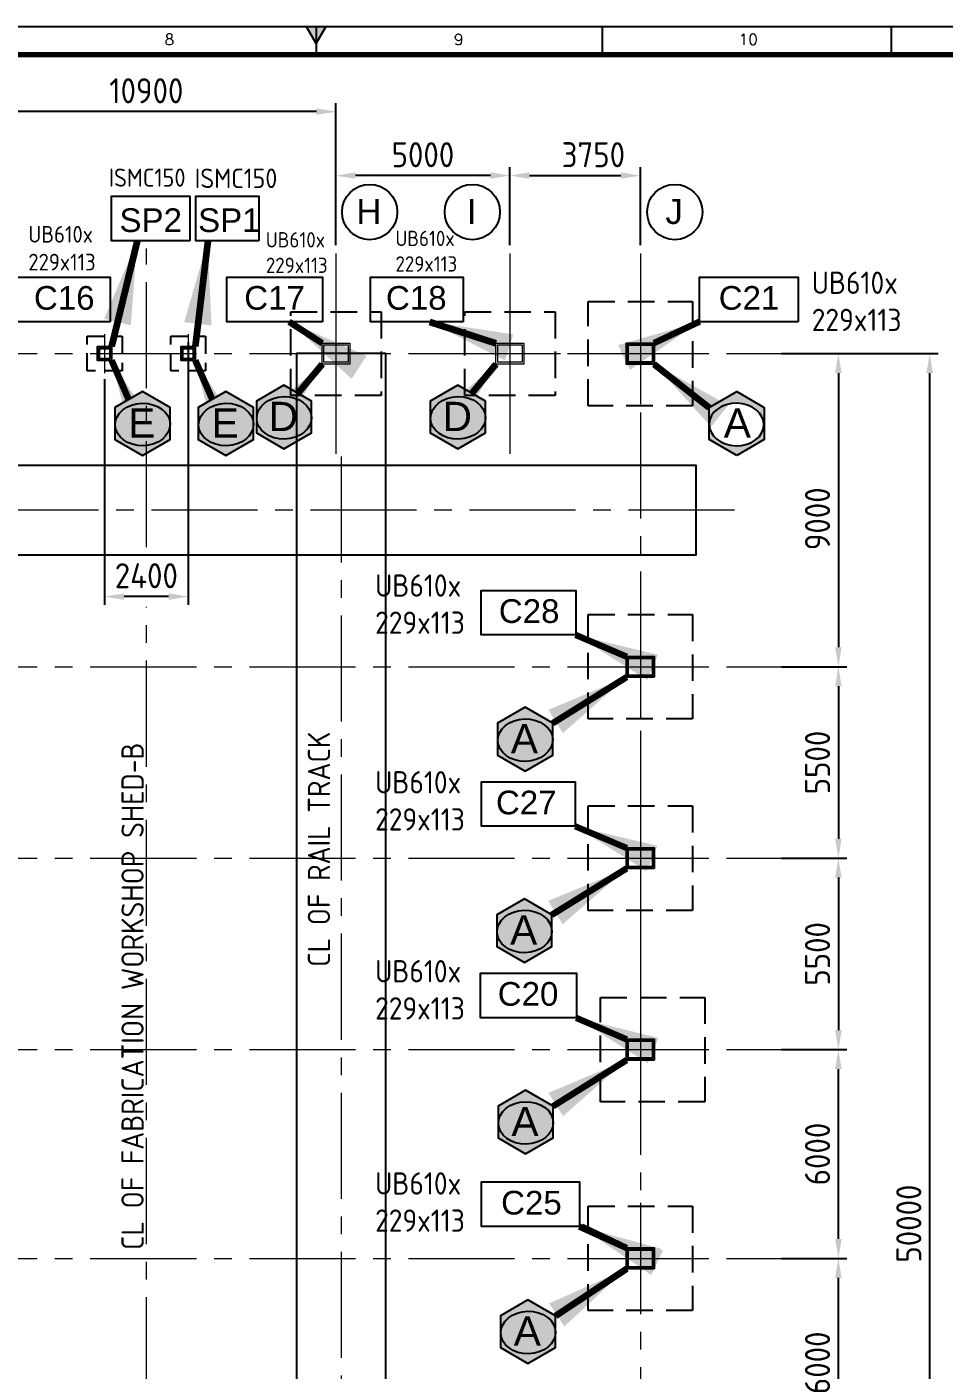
# Model space of a CAD drawing. Header units: millimetres. Extents: x -1055 to 11244, y -20673 to 2560.
# Drawn here: x 368.5 to 533.3, y 1497.6 to 1738.8 of the extents above; entities that cross this region are included whole.
import ezdxf
from ezdxf.enums import TextEntityAlignment as Align

# ---------------------------------------------------------------- set-up
doc = ezdxf.new("R2010")
doc.units = ezdxf.units.MM
doc.linetypes.add('CENTER2', pattern=[28.575, 19.05, -3.175, 3.175, -3.175])
doc.linetypes.add('DASHED2', pattern=[9.525, 6.35, -3.175])
doc.layers.add('BORDER', color=6, linetype='Continuous')
doc.styles.add('ACISOTS', font='isocp.shx')
doc.styles.add('ROMANS', font='romans.shx', dxfattribs={"width": 0.8})
doc.styles.get("Standard").update_dxf_attribs({"font": 'arial.ttf'})
doc.dimstyles.new('ISO-25', dxfattribs={"dimtxt": 4, "dimasz": 3.5, "dimexe": 1.5, "dimexo": 1.5, "dimgap": 1.5, "dimtad": 1, "dimtxsty": 'Standard', "dimcen": 0, "dimadec": 0, "dimazin": 0, "dimtfac": 1, "dimtmove": 0, "dimatfit": 3, "dimfxl": 1, "dimarcsym": 0})

# ---------------------------------------------------------------- blocks, each defined once
blk = doc.blocks.new('*D27743')
at = {"color": 0, "lineweight": -2}
for p, q in [((504.09, 1680.16), (532.22, 1680.16)), ((530.72, 1371.16), (530.72, 1676.66)), ((504.09, 1367.66), (532.22, 1367.66))]:
    blk.add_line(p, q, dxfattribs=at)
at = {"color": 0}
for points in [[(531.3, 1676.66), (530.13, 1676.66), (530.72, 1680.16)], [(530.13, 1371.16), (531.3, 1371.16), (530.72, 1367.66)]]:
    blk.add_solid(points, dxfattribs=at)
at = {"layer": 'Defpoints', "color": 0}
for p in [(502.59, 1680.16), (530.72, 1680.16), (502.59, 1367.66)]:
    blk.add_point(p, dxfattribs=at)
at = {"color": 0, "insert": (526.97, 1523.91), "char_height": 4.5, "attachment_point": 5, "rotation": 90, "style": 'ACISOTS'}
blk.add_mtext('50000', dxfattribs=at)
blk = doc.blocks.new('*D27744')
at = {"color": 0, "lineweight": -2}
for p, q in [((504.09, 1680.16), (515.82, 1680.16)), ((514.32, 1676.66), (514.32, 1627.41)), ((504.09, 1623.91), (515.82, 1623.91))]:
    blk.add_line(p, q, dxfattribs=at)
at = {"color": 0}
for points in [[(514.9, 1676.66), (513.73, 1676.66), (514.32, 1680.16)], [(513.73, 1627.41), (514.9, 1627.41), (514.32, 1623.91)]]:
    blk.add_solid(points, dxfattribs=at)
at = {"layer": 'Defpoints', "color": 0}
for p in [(502.59, 1680.16), (502.59, 1623.91), (514.32, 1623.91)]:
    blk.add_point(p, dxfattribs=at)
at = {"color": 0, "insert": (510.57, 1650.49), "char_height": 4.5, "attachment_point": 5, "rotation": 90, "style": 'ACISOTS'}
blk.add_mtext('9000', dxfattribs=at)
blk = doc.blocks.new('*D27745')
at = {"color": 0, "lineweight": -2}
for p, q in [((504.09, 1623.91), (515.82, 1623.91)), ((514.32, 1620.41), (514.32, 1593.04)), ((504.09, 1589.54), (515.82, 1589.54))]:
    blk.add_line(p, q, dxfattribs=at)
at = {"color": 0}
for points in [[(514.9, 1620.41), (513.73, 1620.41), (514.32, 1623.91)], [(513.73, 1593.04), (514.9, 1593.04), (514.32, 1589.54)]]:
    blk.add_solid(points, dxfattribs=at)
at = {"layer": 'Defpoints', "color": 0}
for p in [(502.59, 1623.91), (502.59, 1589.54), (514.32, 1589.54)]:
    blk.add_point(p, dxfattribs=at)
at = {"color": 0, "insert": (510.57, 1606.72), "char_height": 4.5, "attachment_point": 5, "rotation": 90, "style": 'ACISOTS'}
blk.add_mtext('5500', dxfattribs=at)
blk = doc.blocks.new('*D27746')
at = {"color": 0, "lineweight": -2}
for p, q in [((504.09, 1589.54), (515.82, 1589.54)), ((514.32, 1586.04), (514.32, 1558.66)), ((504.09, 1555.16), (515.82, 1555.16))]:
    blk.add_line(p, q, dxfattribs=at)
at = {"color": 0}
for points in [[(514.9, 1586.04), (513.73, 1586.04), (514.32, 1589.54)], [(513.73, 1558.66), (514.9, 1558.66), (514.32, 1555.16)]]:
    blk.add_solid(points, dxfattribs=at)
at = {"layer": 'Defpoints', "color": 0}
for p in [(502.59, 1589.54), (502.59, 1555.16), (514.32, 1555.16)]:
    blk.add_point(p, dxfattribs=at)
at = {"color": 0, "insert": (510.57, 1572.35), "char_height": 4.5, "attachment_point": 5, "rotation": 90, "style": 'ACISOTS'}
blk.add_mtext('5500', dxfattribs=at)
blk = doc.blocks.new('*D27750')
at = {"color": 0, "lineweight": -2}
for p, q in [((504.09, 1517.66), (515.82, 1517.66)), ((514.32, 1483.66), (514.32, 1514.16)), ((504.09, 1480.16), (515.82, 1480.16))]:
    blk.add_line(p, q, dxfattribs=at)
at = {"color": 0}
for points in [[(514.9, 1514.16), (513.73, 1514.16), (514.32, 1517.66)], [(513.73, 1483.66), (514.9, 1483.66), (514.32, 1480.16)]]:
    blk.add_solid(points, dxfattribs=at)
at = {"layer": 'Defpoints', "color": 0}
for p in [(502.59, 1517.66), (514.32, 1517.66), (502.59, 1480.16)]:
    blk.add_point(p, dxfattribs=at)
at = {"color": 0, "insert": (510.57, 1498.91), "char_height": 4.5, "attachment_point": 5, "rotation": 90, "style": 'ACISOTS'}
blk.add_mtext('6000', dxfattribs=at)
blk = doc.blocks.new('*D27751')
at = {"color": 0, "lineweight": -2}
for p, q in [((504.09, 1555.16), (515.82, 1555.16)), ((514.32, 1521.16), (514.32, 1551.66)), ((504.09, 1517.66), (515.82, 1517.66))]:
    blk.add_line(p, q, dxfattribs=at)
at = {"color": 0}
for points in [[(514.9, 1551.66), (513.73, 1551.66), (514.32, 1555.16)], [(513.73, 1521.16), (514.9, 1521.16), (514.32, 1517.66)]]:
    blk.add_solid(points, dxfattribs=at)
at = {"layer": 'Defpoints', "color": 0}
for p in [(502.59, 1555.16), (514.32, 1555.16), (502.59, 1517.66)]:
    blk.add_point(p, dxfattribs=at)
at = {"color": 0, "insert": (510.57, 1536.41), "char_height": 4.5, "attachment_point": 5, "rotation": 90, "style": 'ACISOTS'}
blk.add_mtext('6000', dxfattribs=at)
blk = doc.blocks.new('*D27761')
at = {"color": 0, "lineweight": -2}
for p, q in [((424.05, 1699.66), (424.05, 1713.63)), ((455.3, 1699.66), (455.3, 1713.63)), ((451.8, 1712.13), (427.55, 1712.13))]:
    blk.add_line(p, q, dxfattribs=at)
at = {"color": 0}
for points in [[(427.55, 1712.72), (427.55, 1711.55), (424.05, 1712.13)], [(451.8, 1711.55), (451.8, 1712.72), (455.3, 1712.13)]]:
    blk.add_solid(points, dxfattribs=at)
at = {"layer": 'Defpoints', "color": 0}
for p in [(424.05, 1712.13), (424.05, 1698.16), (455.3, 1698.16)]:
    blk.add_point(p, dxfattribs=at)
at = {"color": 0, "insert": (439.68, 1715.88), "char_height": 4.5, "attachment_point": 5, "style": 'ACISOTS'}
blk.add_mtext('5000', dxfattribs=at)
blk = doc.blocks.new('*D27762')
at = {"color": 0, "lineweight": -2}
for p, q in [((355.93, 1691.62), (355.93, 1725.11)), ((424.05, 1699.66), (424.05, 1725.11)), ((420.55, 1723.61), (359.43, 1723.61))]:
    blk.add_line(p, q, dxfattribs=at)
at = {"color": 0}
for points in [[(359.43, 1724.2), (359.43, 1723.03), (355.93, 1723.61)], [(420.55, 1723.03), (420.55, 1724.2), (424.05, 1723.61)]]:
    blk.add_solid(points, dxfattribs=at)
at = {"layer": 'Defpoints', "color": 0}
for p in [(355.93, 1723.61), (424.05, 1698.16), (355.93, 1690.12)]:
    blk.add_point(p, dxfattribs=at)
at = {"color": 0, "insert": (389.99, 1727.36), "char_height": 4.5, "attachment_point": 5, "style": 'ACISOTS'}
blk.add_mtext('10900', dxfattribs=at)
blk = doc.blocks.new('A$7E9715B3A1E3B4')
at = {"color": 1, "linetype": 'CENTER2', "lineweight": 0}
for p, q in [((9.95, 19.91), (9.95, 0)), ((0, 9.95), (19.91, 9.95))]:
    blk.add_line(p, q, dxfattribs=at)
at = {"color": 1, "lineweight": 0}
for points in [[(12.45, 8.08), (7.45, 8.08), (7.45, 11.83), (12.45, 11.83)], [(12.14, 8.39), (7.77, 8.39), (7.77, 11.52), (12.14, 11.52)]]:
    blk.add_lwpolyline(points, close=True, dxfattribs=at)
blk = doc.blocks.new('A$7E9715C42723F')
at = {"color": 3, "linetype": 'CENTER2', "lineweight": 0}
for p, q in [((9.95, 19.91), (9.95, 0)), ((0, 9.95), (19.91, 9.95))]:
    blk.add_line(p, q, dxfattribs=at)
at = {"color": 2}
for points in [[(12.45, 8.08), (7.45, 8.08), (7.45, 11.83), (12.45, 11.83)], [(12.14, 8.39), (7.77, 8.39), (7.77, 11.52), (12.14, 11.52)]]:
    blk.add_lwpolyline(points, close=True, dxfattribs=at)
blk = doc.blocks.new('*D28429')
at = {"color": 0, "lineweight": -2}
for p, q in [((455.3, 1699.66), (455.3, 1713.63)), ((478.74, 1699.66), (478.74, 1713.63)), ((458.8, 1712.13), (475.24, 1712.13))]:
    blk.add_line(p, q, dxfattribs=at)
at = {"color": 0}
for points in [[(458.8, 1712.72), (458.8, 1711.55), (455.3, 1712.13)], [(475.24, 1711.55), (475.24, 1712.72), (478.74, 1712.13)]]:
    blk.add_solid(points, dxfattribs=at)
at = {"layer": 'Defpoints', "color": 0}
for p in [(478.74, 1712.13), (455.3, 1698.16), (478.74, 1698.16)]:
    blk.add_point(p, dxfattribs=at)
at = {"color": 0, "insert": (470.3, 1715.88), "char_height": 4.5, "attachment_point": 5, "style": 'ACISOTS'}
blk.add_mtext('3750', dxfattribs=at)
blk = doc.blocks.new('A1B')
at = {"layer": 'BORDER'}
for p, q in [((420.5, 587), (418.77, 590)), ((420.5, 590), (420.5, 585)), ((420.5, 587), (422.23, 590)), ((420.5, 588), (420.5, 585))]:
    blk.add_line(p, q, dxfattribs=at)
at = {"layer": 'BORDER', "color": 1}
for p, q in [((471.94, 585), (471.94, 590)), ((523.88, 585), (523.88, 590))]:
    blk.add_line(p, q, dxfattribs=at)
at = {"layer": 'BORDER'}
blk.add_lwpolyline([(837, 3), (837, 590), (3, 590), (3, 3)], close=True, dxfattribs=at)
at = {"layer": 'BORDER', "const_width": 1}
blk.add_lwpolyline([(8, 8), (832, 8), (832, 585), (8, 585)], close=True, dxfattribs=at)
at = {"layer": 'BORDER'}
blk.add_solid([(422.23, 590), (418.77, 590), (420.5, 587)], dxfattribs=at)
at = {"layer": 'BORDER', "color": 1, "style": 'ROMANS'}
for s, p in [('8', (394.13, 586.75)), ('9', (446.1, 586.75)), ('10', (498.13, 586.75))]:
    blk.add_text(s, height=2, dxfattribs=at).set_placement(p, align=Align.CENTER)
blk = doc.blocks.new('*D28639')
at = {"color": 0, "lineweight": -2}
for p, q in [((397.49, 1682.17), (397.49, 1635.02)), ((382.49, 1675.54), (382.49, 1635.02)), ((393.99, 1636.52), (385.99, 1636.52))]:
    blk.add_line(p, q, dxfattribs=at)
at = {"color": 0}
for points in [[(385.99, 1637.1), (385.99, 1635.93), (382.49, 1636.52)], [(393.99, 1635.93), (393.99, 1637.1), (397.49, 1636.52)]]:
    blk.add_solid(points, dxfattribs=at)
at = {"layer": 'Defpoints', "color": 0}
for p in [(397.49, 1683.67), (382.49, 1677.04), (382.49, 1636.52)]:
    blk.add_point(p, dxfattribs=at)
at = {"color": 0, "insert": (389.99, 1640.27), "char_height": 4.5, "attachment_point": 5, "style": 'ACISOTS'}
blk.add_mtext('2400', dxfattribs=at)

msp = doc.modelspace()

# ---------------------------------------------------------------- hatches: boundary and pattern name
at = {"transparency": 33554687}
h = msp.add_hatch(color=256, dxfattribs=at)
h.dxf.hatch_style = 1
edge = h.paths.add_edge_path()
edge.add_line((417.196941, 1673.074741), (414.714837, 1674.507785))
edge.add_line((414.714837, 1674.507785), (409.750628, 1671.641697))
edge.add_line((409.750628, 1671.641697), (409.750628, 1665.909522))
edge.add_line((409.750628, 1665.909522), (414.714837, 1663.043435))
edge.add_line((414.714837, 1663.043435), (419.679046, 1665.909522))
edge.add_line((419.679046, 1665.909522), (419.679046, 1668.591513))
edge.add_ellipse((414.744888, 1668.613119), major_axis=(-4.934186, -0.103971), ratio=0.7730340689, start_angle=180.01942008, end_angle=538.11416563, ccw=False)
edge.add_line((419.679046, 1668.718383), (419.679046, 1671.641697))
edge.add_line((419.679046, 1671.641697), (417.196941, 1673.074741))
h = msp.add_hatch(color=256, dxfattribs=at)
h.dxf.hatch_style = 1
edge = h.paths.add_edge_path()
edge.add_line((417.196941, 1673.074741), (414.714837, 1674.507785))
edge.add_line((414.714837, 1674.507785), (409.750628, 1671.641697))
edge.add_line((409.750628, 1671.641697), (409.750628, 1665.909522))
edge.add_line((409.750628, 1665.909522), (414.714837, 1663.043435))
edge.add_line((414.714837, 1663.043435), (419.679046, 1665.909522))
edge.add_line((419.679046, 1665.909522), (419.679046, 1668.591513))
edge.add_ellipse((414.744888, 1668.613119), major_axis=(-4.934186, -0.103971), ratio=0.7730340689, start_angle=180.01942008, end_angle=538.11416563, ccw=False)
edge.add_line((419.679046, 1668.718383), (419.679046, 1671.641697))
edge.add_line((419.679046, 1671.641697), (417.196941, 1673.074741))
h = msp.add_hatch(color=256, dxfattribs=at)
h.dxf.hatch_style = 1
edge = h.paths.add_edge_path()
edge.add_line((448.446941, 1673.074741), (445.964837, 1674.507785))
edge.add_line((445.964837, 1674.507785), (441.000628, 1671.641697))
edge.add_line((441.000628, 1671.641697), (441.000628, 1665.909522))
edge.add_line((441.000628, 1665.909522), (445.964837, 1663.043435))
edge.add_line((445.964837, 1663.043435), (450.929046, 1665.909522))
edge.add_line((450.929046, 1665.909522), (450.929046, 1668.591513))
edge.add_ellipse((445.994888, 1668.613119), major_axis=(-4.934186, -0.103971), ratio=0.7730340689, start_angle=180.01942008, end_angle=538.11416563, ccw=False)
edge.add_line((450.929046, 1668.718383), (450.929046, 1671.641697))
edge.add_line((450.929046, 1671.641697), (448.446941, 1673.074741))
h = msp.add_hatch(color=256, dxfattribs=at)
h.dxf.hatch_style = 1
edge = h.paths.add_edge_path()
edge.add_line((448.446941, 1673.074741), (445.964837, 1674.507785))
edge.add_line((445.964837, 1674.507785), (441.000628, 1671.641697))
edge.add_line((441.000628, 1671.641697), (441.000628, 1665.909522))
edge.add_line((441.000628, 1665.909522), (445.964837, 1663.043435))
edge.add_line((445.964837, 1663.043435), (450.929046, 1665.909522))
edge.add_line((450.929046, 1665.909522), (450.929046, 1668.591513))
edge.add_ellipse((445.994888, 1668.613119), major_axis=(-4.934186, -0.103971), ratio=0.7730340689, start_angle=180.01942008, end_angle=538.11416563, ccw=False)
edge.add_line((450.929046, 1668.718383), (450.929046, 1671.641697))
edge.add_line((450.929046, 1671.641697), (448.446941, 1673.074741))
h = msp.add_hatch(color=256, dxfattribs=at)
h.dxf.hatch_style = 1
edge = h.paths.add_edge_path()
edge.add_line((391.771248, 1671.893632), (389.289144, 1673.326676))
edge.add_line((389.289144, 1673.326676), (384.324934, 1670.460589))
edge.add_line((384.324934, 1670.460589), (384.324934, 1664.728413))
edge.add_line((384.324934, 1664.728413), (389.289144, 1661.862326))
edge.add_line((389.289144, 1661.862326), (394.253353, 1664.728413))
edge.add_line((394.253353, 1664.728413), (394.253353, 1667.410404))
edge.add_ellipse((389.319195, 1667.43201), major_axis=(-4.934186, -0.103971), ratio=0.7730340689, start_angle=180.01942008, end_angle=538.11416563, ccw=False)
edge.add_line((394.253353, 1667.537274), (394.253353, 1670.460589))
edge.add_line((394.253353, 1670.460589), (391.771248, 1671.893632))
h = msp.add_hatch(color=256, dxfattribs=at)
h.dxf.hatch_style = 1
edge = h.paths.add_edge_path()
edge.add_line((391.771248, 1671.893632), (389.289144, 1673.326676))
edge.add_line((389.289144, 1673.326676), (384.324934, 1670.460589))
edge.add_line((384.324934, 1670.460589), (384.324934, 1664.728413))
edge.add_line((384.324934, 1664.728413), (389.289144, 1661.862326))
edge.add_line((389.289144, 1661.862326), (394.253353, 1664.728413))
edge.add_line((394.253353, 1664.728413), (394.253353, 1667.410404))
edge.add_ellipse((389.319195, 1667.43201), major_axis=(-4.934186, -0.103971), ratio=0.7730340689, start_angle=180.01942008, end_angle=538.11416563, ccw=False)
edge.add_line((394.253353, 1667.537274), (394.253353, 1670.460589))
edge.add_line((394.253353, 1670.460589), (391.771248, 1671.893632))
h = msp.add_hatch(color=256, dxfattribs=at)
h.dxf.hatch_style = 1
edge = h.paths.add_edge_path()
edge.add_line((406.771248, 1671.893632), (404.289144, 1673.326676))
edge.add_line((404.289144, 1673.326676), (399.324934, 1670.460589))
edge.add_line((399.324934, 1670.460589), (399.324934, 1664.728413))
edge.add_line((399.324934, 1664.728413), (404.289144, 1661.862326))
edge.add_line((404.289144, 1661.862326), (409.253353, 1664.728413))
edge.add_line((409.253353, 1664.728413), (409.253353, 1667.410404))
edge.add_ellipse((404.319195, 1667.43201), major_axis=(-4.934186, -0.103971), ratio=0.7730340689, start_angle=180.01942008, end_angle=538.11416563, ccw=False)
edge.add_line((409.253353, 1667.537274), (409.253353, 1670.460589))
edge.add_line((409.253353, 1670.460589), (406.771248, 1671.893632))
h = msp.add_hatch(color=256, dxfattribs=at)
h.dxf.hatch_style = 1
edge = h.paths.add_edge_path()
edge.add_line((406.771248, 1671.893632), (404.289144, 1673.326676))
edge.add_line((404.289144, 1673.326676), (399.324934, 1670.460589))
edge.add_line((399.324934, 1670.460589), (399.324934, 1664.728413))
edge.add_line((399.324934, 1664.728413), (404.289144, 1661.862326))
edge.add_line((404.289144, 1661.862326), (409.253353, 1664.728413))
edge.add_line((409.253353, 1664.728413), (409.253353, 1667.410404))
edge.add_ellipse((404.319195, 1667.43201), major_axis=(-4.934186, -0.103971), ratio=0.7730340689, start_angle=180.01942008, end_angle=538.11416563, ccw=False)
edge.add_line((409.253353, 1667.537274), (409.253353, 1670.460589))
edge.add_line((409.253353, 1670.460589), (406.771248, 1671.893632))
h = msp.add_hatch(color=256, dxfattribs=at)
h.dxf.hatch_style = 1
edge = h.paths.add_edge_path()
edge.add_line((493.564059, 1671.893632), (496.046163, 1673.326676))
edge.add_line((496.046163, 1673.326676), (501.010372, 1670.460589))
edge.add_line((501.010372, 1670.460589), (501.010372, 1664.728413))
edge.add_line((501.010372, 1664.728413), (496.046163, 1661.862326))
edge.add_line((496.046163, 1661.862326), (491.081954, 1664.728413))
edge.add_line((491.081954, 1664.728413), (491.081954, 1667.410404))
edge.add_ellipse((496.016112, 1667.43201), major_axis=(4.934186, -0.103971), ratio=0.7730340689, start_angle=-178.11416563, end_angle=179.98057992)
edge.add_line((491.081954, 1667.537274), (491.081954, 1670.460589))
edge.add_line((491.081954, 1670.460589), (493.564059, 1671.893632))
h = msp.add_hatch(color=256, dxfattribs=at)
h.dxf.hatch_style = 1
edge = h.paths.add_edge_path()
edge.add_line((460.510069, 1615.200716), (458.027965, 1616.63376))
edge.add_line((458.027965, 1616.63376), (453.063756, 1613.767673))
edge.add_line((453.063756, 1613.767673), (453.063756, 1608.035498))
edge.add_line((453.063756, 1608.035498), (458.027965, 1605.16941))
edge.add_line((458.027965, 1605.16941), (462.992174, 1608.035498))
edge.add_line((462.992174, 1608.035498), (462.992174, 1610.717488))
edge.add_ellipse((458.058016, 1610.739095), major_axis=(-4.934186, -0.103971), ratio=0.7730340689, start_angle=180.01942008, end_angle=538.11416563, ccw=False)
edge.add_line((462.992174, 1610.844358), (462.992174, 1613.767673))
edge.add_line((462.992174, 1613.767673), (460.510069, 1615.200716))
h = msp.add_hatch(color=256, dxfattribs=at)
h.dxf.hatch_style = 1
edge = h.paths.add_edge_path()
edge.add_line((460.381041, 1580.825716), (457.898936, 1582.25876))
edge.add_line((457.898936, 1582.25876), (452.934727, 1579.392673))
edge.add_line((452.934727, 1579.392673), (452.934727, 1573.660498))
edge.add_line((452.934727, 1573.660498), (457.898936, 1570.79441))
edge.add_line((457.898936, 1570.79441), (462.863145, 1573.660498))
edge.add_line((462.863145, 1573.660498), (462.863145, 1576.342488))
edge.add_ellipse((457.928987, 1576.364095), major_axis=(-4.934186, -0.103971), ratio=0.7730340689, start_angle=180.01942008, end_angle=538.11416563, ccw=False)
edge.add_line((462.863145, 1576.469358), (462.863145, 1579.392673))
edge.add_line((462.863145, 1579.392673), (460.381041, 1580.825716))
h = msp.add_hatch(color=256, dxfattribs=at)
h.dxf.hatch_style = 1
edge = h.paths.add_edge_path()
edge.add_line((460.617008, 1546.450716), (458.134903, 1547.88376))
edge.add_line((458.134903, 1547.88376), (453.170694, 1545.017673))
edge.add_line((453.170694, 1545.017673), (453.170694, 1539.285498))
edge.add_line((453.170694, 1539.285498), (458.134903, 1536.41941))
edge.add_line((458.134903, 1536.41941), (463.099112, 1539.285498))
edge.add_line((463.099112, 1539.285498), (463.099112, 1541.967488))
edge.add_ellipse((458.164954, 1541.989095), major_axis=(-4.934186, -0.103971), ratio=0.7730340689, start_angle=180.01942008, end_angle=538.11416563, ccw=False)
edge.add_line((463.099112, 1542.094358), (463.099112, 1545.017673))
edge.add_line((463.099112, 1545.017673), (460.617008, 1546.450716))
h = msp.add_hatch(color=256, dxfattribs=at)
h.dxf.hatch_style = 1
edge = h.paths.add_edge_path()
edge.add_line((461.034871, 1508.803078), (458.552766, 1510.236122))
edge.add_line((458.552766, 1510.236122), (453.588557, 1507.370034))
edge.add_line((453.588557, 1507.370034), (453.588557, 1501.637859))
edge.add_line((453.588557, 1501.637859), (458.552766, 1498.771771))
edge.add_line((458.552766, 1498.771771), (463.516976, 1501.637859))
edge.add_line((463.516976, 1501.637859), (463.516976, 1504.319849))
edge.add_ellipse((458.582817, 1504.341456), major_axis=(-4.934186, -0.103971), ratio=0.7730340689, start_angle=180.01942008, end_angle=538.11416563, ccw=False)
edge.add_line((463.516976, 1504.446719), (463.516976, 1507.370034))
edge.add_line((463.516976, 1507.370034), (461.034871, 1508.803078))

# ---------------------------------------------------------------- linework, layer by layer
at = {"color": 3, "linetype": 'CENTER2', "lineweight": 0}
for p, q in [((389.992351, 1645.372072), (389.992351, 1699.026022)), ((478.742351, 1698.161066), (478.742351, 1357.706891)), ((382.492351, 1683.668803), (382.492351, 1676.653131)), ((397.492351, 1683.668803), (397.492351, 1676.653131)), ((151.323502, 1680.160967), (506.742451, 1680.160967)), ((424.992351, 1661.706719), (424.992351, 1349.660867)), ((495.681065, 1652.035967), (162.384888, 1652.035967)), ((389.992351, 1348.795912), (389.992351, 1634.649409)), ((151.323502, 1623.910967), (506.742451, 1623.910967)), ((151.323502, 1589.535967), (506.742451, 1589.535967)), ((151.323502, 1555.160967), (506.742451, 1555.160967)), ((151.323502, 1517.660967), (506.742451, 1517.660967))]:
    msp.add_line(p, q, dxfattribs=at)
at = {"color": 3, "linetype": 'CENTER2', "lineweight": 0, "ltscale": 5}
for p, q in [((424.054851, 1698.161066), (424.054851, 1662.160867)), ((455.304851, 1698.161066), (455.304851, 1662.160867))]:
    msp.add_line(p, q, dxfattribs=at)
for points in [[(397.805593, 1700.409368), (383.746514, 1700.409368), (383.746514, 1708.409368), (397.805593, 1708.409368)], [(410.202159, 1700.409368), (398.870845, 1700.409368), (398.870845, 1708.409368), (410.202159, 1708.409368)], [(507.092457, 1685.887517), (489.349646, 1685.887517), (489.349646, 1693.887517), (507.092457, 1693.887517)], [(383.742351, 1678.910967), (381.242351, 1678.910967), (381.242351, 1681.410967), (383.742351, 1681.410967)], [(383.429851, 1679.223467), (381.554851, 1679.223467), (381.554851, 1681.098467), (383.429851, 1681.098467)], [(398.742351, 1678.910967), (396.242351, 1678.910967), (396.242351, 1681.410967), (398.742351, 1681.410967)], [(398.429851, 1679.223467), (396.554851, 1679.223467), (396.554851, 1681.098467), (398.429851, 1681.098467)], [(432.992351, 1680.160967), (416.992351, 1680.160967), (416.992351, 1367.660967), (432.992351, 1367.660967)], [(414.714837, 1663.043435), (419.679046, 1665.909522), (419.679046, 1671.641697), (414.714837, 1674.507785), (409.750628, 1671.641697), (409.750628, 1665.909522)], [(414.714837, 1663.043435), (419.679046, 1665.909522), (419.679046, 1671.641697), (414.714837, 1674.507785), (409.750628, 1671.641697), (409.750628, 1665.909522)], [(445.964837, 1663.043435), (450.929046, 1665.909522), (450.929046, 1671.641697), (445.964837, 1674.507785), (441.000628, 1671.641697), (441.000628, 1665.909522)], [(445.964837, 1663.043435), (450.929046, 1665.909522), (450.929046, 1671.641697), (445.964837, 1674.507785), (441.000628, 1671.641697), (441.000628, 1665.909522)], [(389.289144, 1661.862326), (394.253353, 1664.728413), (394.253353, 1670.460589), (389.289144, 1673.326676), (384.324934, 1670.460589), (384.324934, 1664.728413)], [(389.289144, 1661.862326), (394.253353, 1664.728413), (394.253353, 1670.460589), (389.289144, 1673.326676), (384.324934, 1670.460589), (384.324934, 1664.728413)], [(404.289144, 1661.862326), (409.253353, 1664.728413), (409.253353, 1670.460589), (404.289144, 1673.326676), (399.324934, 1670.460589), (399.324934, 1664.728413)], [(404.289144, 1661.862326), (409.253353, 1664.728413), (409.253353, 1670.460589), (404.289144, 1673.326676), (399.324934, 1670.460589), (399.324934, 1664.728413)], [(496.046163, 1661.862326), (491.081954, 1664.728413), (491.081954, 1670.460589), (496.046163, 1673.326676), (501.010372, 1670.460589), (501.010372, 1664.728413)], [(169.323601, 1644.035967), (488.742351, 1644.035967), (488.742351, 1660.035967), (169.323601, 1660.035967)], [(467.134441, 1629.637517), (450.148604, 1629.637517), (450.148604, 1637.637517), (467.134441, 1637.637517)], [(458.027965, 1605.16941), (462.992174, 1608.035498), (462.992174, 1613.767673), (458.027965, 1616.63376), (453.063756, 1613.767673), (453.063756, 1608.035498)], [(467.005412, 1595.262517), (450.201572, 1595.262517), (450.201572, 1603.262517), (467.005412, 1603.262517)], [(457.898936, 1570.79441), (462.863145, 1573.660498), (462.863145, 1579.392673), (457.898936, 1582.25876), (452.934727, 1579.392673), (452.934727, 1573.660498)], [(467.241379, 1560.887517), (450.017022, 1560.887517), (450.017022, 1568.887517), (467.241379, 1568.887517)], [(458.134903, 1536.41941), (463.099112, 1539.285498), (463.099112, 1545.017673), (458.134903, 1547.88376), (453.170694, 1545.017673), (453.170694, 1539.285498)], [(467.806881, 1523.387517), (450.183763, 1523.387517), (450.183763, 1531.387517), (467.806881, 1531.387517)], [(458.552766, 1498.771771), (463.516976, 1501.637859), (463.516976, 1507.370034), (458.552766, 1510.236122), (453.588557, 1507.370034), (453.588557, 1501.637859)]]:
    msp.add_lwpolyline(points, close=True)
at = {"color": 1}
for points in [[(383.478968, 1685.887517), (366.3783, 1685.887517), (366.3783, 1693.887517), (383.478968, 1693.887517)], [(421.656071, 1685.887517), (404.422253, 1685.887517), (404.422253, 1693.887517), (421.656071, 1693.887517)], [(446.90369, 1685.887517), (430.26085, 1685.887517), (430.26085, 1693.887517), (446.90369, 1693.887517)]]:
    msp.add_lwpolyline(points, close=True, dxfattribs=at)
at = {"color": 6, "linetype": 'DASHED2', "ltscale": 0.75}
for points in [[(469.367351, 1689.535967), (488.117351, 1689.535967), (488.117351, 1670.785967), (469.367351, 1670.785967)], [(415.929851, 1687.660967), (432.179851, 1687.660967), (432.179851, 1672.660967), (415.929851, 1672.660967)], [(447.179851, 1687.660967), (463.429851, 1687.660967), (463.429851, 1672.660967), (447.179851, 1672.660967)], [(469.367351, 1633.285967), (488.117351, 1633.285967), (488.117351, 1614.535967), (469.367351, 1614.535967)], [(469.367351, 1598.910967), (488.117351, 1598.910967), (488.117351, 1580.160967), (469.367351, 1580.160967)], [(471.554851, 1564.535967), (490.304851, 1564.535967), (490.304851, 1545.785967), (471.554851, 1545.785967)], [(469.367351, 1527.035967), (488.117351, 1527.035967), (488.117351, 1508.285967), (469.367351, 1508.285967)]]:
    msp.add_lwpolyline(points, close=True, dxfattribs=at)
at = {"color": 6, "linetype": 'DASHED2', "ltscale": 0.5}
for points in [[(379.367351, 1683.285967), (385.617351, 1683.285967), (385.617351, 1677.035967), (379.367351, 1677.035967)], [(394.367351, 1683.285967), (400.617351, 1683.285967), (400.617351, 1677.035967), (394.367351, 1677.035967)]]:
    msp.add_lwpolyline(points, close=True, dxfattribs=at)
for centre in [(430.105114, 1705.577597), (448.556917, 1705.577597), (484.92559, 1705.577597)]:
    msp.add_circle(centre, 4.964209)
for centre in [(414.744888, 1668.613119), (414.744888, 1668.613119), (445.994888, 1668.613119), (445.994888, 1668.613119), (389.319195, 1667.43201), (389.319195, 1667.43201), (404.319195, 1667.43201), (404.319195, 1667.43201), (458.058016, 1610.739095), (457.928987, 1576.364095), (458.164954, 1541.989095), (458.582817, 1504.341456)]:
    msp.add_ellipse(centre, major_axis=(4.934186, 0.103971), ratio=0.7730340689)
at = {"extrusion": (0, 0, -1)}
msp.add_ellipse((496.016112, 1667.43201), major_axis=(-4.934186, 0.103971), ratio=0.7730340689, dxfattribs=at)

# ---------------------------------------------------------------- block references
for name, p in [('A1B', (0, 1148.838959)), ('A$7E9715B3A1E3B4', (414.100775, 1670.206891)), ('A$7E9715B3A1E3B4', (445.350775, 1670.206891)), ('A$7E9715C42723F', (468.788275, 1670.206891)), ('A$7E9715C42723F', (468.788275, 1613.956891)), ('A$7E9715C42723F', (468.788275, 1579.581891)), ('A$7E9715C42723F', (468.788275, 1545.206891)), ('A$7E9715C42723F', (468.788275, 1507.706891))]:
    msp.add_blockref(name, p)

# ---------------------------------------------------------------- texts
at = {"color": 3}
for s, height, p in [('SP2', 4.25, (390.775733, 1704.120962)), ('SP1', 4.25, (404.895631, 1704.120962)), ('H', 4.500025, (429.986286, 1705.677558)), ('I', 4.500025, (448.438089, 1705.677558)), ('J', 4.500025, (484.806761, 1705.677558)), ('C21', 4.25, (498.268013, 1690.163487)), ('C28', 4.25, (458.763263, 1633.913487)), ('C27', 4.25, (458.243324, 1599.538487)), ('C20', 4.25, (458.568246, 1565.163487)), ('C25', 4.25, (459.17171, 1527.663487))]:
    msp.add_text(s, height=height, dxfattribs=at).set_placement(p, align=Align.MIDDLE_CENTER)
at = {"color": 1}
for s, height, p in [('C16', 4.25, (375.237663, 1690.163487)), ('C17', 4.25, (413.020058, 1690.163487)), ('C18', 4.25, (438.481611, 1690.163487)), ('D', 5.250029, (414.596009, 1668.875571)), ('D', 5.250029, (414.596009, 1668.875571)), ('D', 5.250029, (445.846009, 1668.875571)), ('D', 5.250029, (445.846009, 1668.875571))]:
    msp.add_text(s, height=height, dxfattribs=at).set_placement(p, align=Align.MIDDLE_CENTER)
at = {"color": 5}
for p in [(389.170316, 1667.694462), (389.170316, 1667.694462), (404.170316, 1667.694462), (404.170316, 1667.694462)]:
    msp.add_text('E', height=5.250029, dxfattribs=at).set_placement(p, align=Align.MIDDLE_CENTER)
at = {"color": 2}
for p in [(496.164991, 1667.694462), (457.909137, 1611.001546), (457.780108, 1576.626546), (458.016075, 1542.251546), (458.433938, 1504.603908)]:
    msp.add_text('A', height=5.250029, dxfattribs=at).set_placement(p, align=Align.MIDDLE_CENTER)
at = {"attachment_point": 1, "style": 'ACISOTS'}
for s, insert, char_height, width in [('ISMC150', (383.242413, 1713.388417), 3.25, 28.42735334), ('ISMC150', (398.672977, 1713.388417), 3.5, 28.42735334), ('UB610x 229x113', (368.787915, 1703.090831), 3, 12.88745738), ('UB610x 229x113', (411.46657, 1701.973689), 2.75, 12.88745738), ('UB610x 229x113', (434.747023, 1702.221827), 2.75, 6.44372869), ('UB610x 229x113', (509.5297, 1694.883208), 4, 12.88745738), ('UB610x 229x113', (431.08677, 1640.49923), 4, 12.88745738), ('UB610x 229x113', (431.08677, 1605.170176), 4, 12.88745738), ('UB610x 229x113', (431.08677, 1571.232029), 4, 12.88745738), ('UB610x 229x113', (431.08677, 1533.12116), 4, 12.88745738)]:
    msp.add_mtext(s, dxfattribs=dict(at, insert=insert, char_height=char_height, width=width))
at = {"char_height": 4, "attachment_point": 5, "rotation": 90, "style": 'ACISOTS'}
for s, insert in [('CL OF RAIL TRACK', (421.006614, 1591.15098)), ('CL OF FABRICATION WORKSHOP SHED-B', (387.51962, 1564.741119))]:
    msp.add_mtext(s, dxfattribs=dict(at, insert=insert))

# ---------------------------------------------------------------- dimensions: what is measured, and where the dimension line sits
for base, p1, p2, picture, middle in [((355.929851, 1723.613704), (424.054851, 1698.161066), (355.929851, 1690.115043), '*D27762', (389.992351, 1727.363704)), ((424.054851, 1712.131706), (455.304851, 1698.161066), (424.054851, 1698.161066), '*D27761', (439.679851, 1715.881706))]:
    dim = msp.add_linear_dim(base=base, p1=p1, p2=p2, dimstyle='ISO-25', override={"dimtxt": 4.5, "dimdec": 0, "dimlfac": 160, "dimtxsty": 'ACISOTS'})
    dim.commit()
    dim.dimension.update_dxf_attribs({"geometry": picture, "text_midpoint": middle})
for base, p1, p2, picture, middle in [((478.742351, 1712.131706), (455.304851, 1698.161066), (478.742351, 1698.161066), '*D28429', (470.304851, 1712.131706)), ((382.492351, 1636.515913), (397.492351, 1683.668803), (382.492351, 1677.035967), '*D28639', (389.992351, 1636.515913))]:
    dim = msp.add_linear_dim(base=base, p1=p1, p2=p2, dimstyle='ISO-25', override={"dimtxt": 4.5, "dimdec": 0, "dimlfac": 160, "dimtxsty": 'ACISOTS'})
    dim.commit()
    dim.dimension.update_dxf_attribs({"geometry": picture, "text_midpoint": middle, "dimtype": 160})
for base, p1, p2, picture, middle in [((530.716568, 1680.160967), (502.591201, 1367.660967), (502.591201, 1680.160967), '*D27743', (530.716568, 1523.910967)), ((514.317251, 1623.910967), (502.591201, 1680.160967), (502.591201, 1623.910967), '*D27744', (514.317251, 1650.485923))]:
    dim = msp.add_linear_dim(base=base, p1=p1, p2=p2, angle=90, dimstyle='ISO-25', override={"dimtxt": 4.5, "dimdec": 0, "dimlfac": 160, "dimtxsty": 'ACISOTS'})
    dim.commit()
    dim.dimension.update_dxf_attribs({"geometry": picture, "text_midpoint": middle, "dimtype": 160})
for base, p1, p2, picture, middle in [((514.317251, 1589.535967), (502.591201, 1623.910967), (502.591201, 1589.535967), '*D27745', (510.567251, 1606.723467)), ((514.317251, 1555.160967), (502.591201, 1589.535967), (502.591201, 1555.160967), '*D27746', (510.567251, 1572.348467)), ((514.317251, 1555.160967), (502.591201, 1517.660967), (502.591201, 1555.160967), '*D27751', (510.567251, 1536.410967)), ((514.317251, 1517.660967), (502.591201, 1480.160967), (502.591201, 1517.660967), '*D27750', (510.567251, 1498.910967))]:
    dim = msp.add_linear_dim(base=base, p1=p1, p2=p2, angle=90, dimstyle='ISO-25', override={"dimtxt": 4.5, "dimdec": 0, "dimlfac": 160, "dimtxsty": 'ACISOTS'})
    dim.commit()
    dim.dimension.update_dxf_attribs({"geometry": picture, "text_midpoint": middle})

# ---------------------------------------------------------------- leaders
for points in [[(388.332276, 1700.409368), (383.742351, 1681.410967)], [(401.014258, 1700.409368), (398.742351, 1681.410967)], [(415.656071, 1685.887517), (421.554851, 1682.035967)], [(415.656071, 1685.887517), (421.554851, 1682.035967)], [(440.90369, 1685.887517), (452.804851, 1682.035967)], [(440.90369, 1685.887517), (452.804851, 1682.035967)], [(489.349646, 1685.887517), (481.242351, 1682.035967)], [(383.742351, 1678.910967), (386.807039, 1671.893632)], [(398.742351, 1678.910967), (401.807039, 1671.893632)], [(421.554851, 1678.285967), (417.196941, 1673.074741)], [(452.804851, 1678.285967), (448.446941, 1673.074741)], [(481.242351, 1678.285967), (491.081954, 1670.460589)], [(467.134441, 1629.637517), (476.242351, 1625.785967)], [(476.242351, 1622.035967), (462.992174, 1613.767673)], [(467.005412, 1595.262517), (476.242351, 1591.410967)], [(476.242351, 1587.660967), (462.863145, 1579.392673)], [(467.241379, 1560.887517), (476.242351, 1557.035967)], [(476.242351, 1553.285967), (463.099112, 1545.017673)], [(467.806881, 1523.387517), (476.242351, 1519.535967)], [(468.246231, 1523.387517), (476.242351, 1519.535967)], [(476.242351, 1515.785967), (463.516976, 1507.370034)]]:
    msp.add_leader(points, dimstyle='ISO-25', override={"dimtxt": 4, "dimasz": 15, "dimgap": 1.5, "dimtad": 1, "dimclrd": 0, "dimlwd": 65534})

doc.saveas('drawing.dxf')
